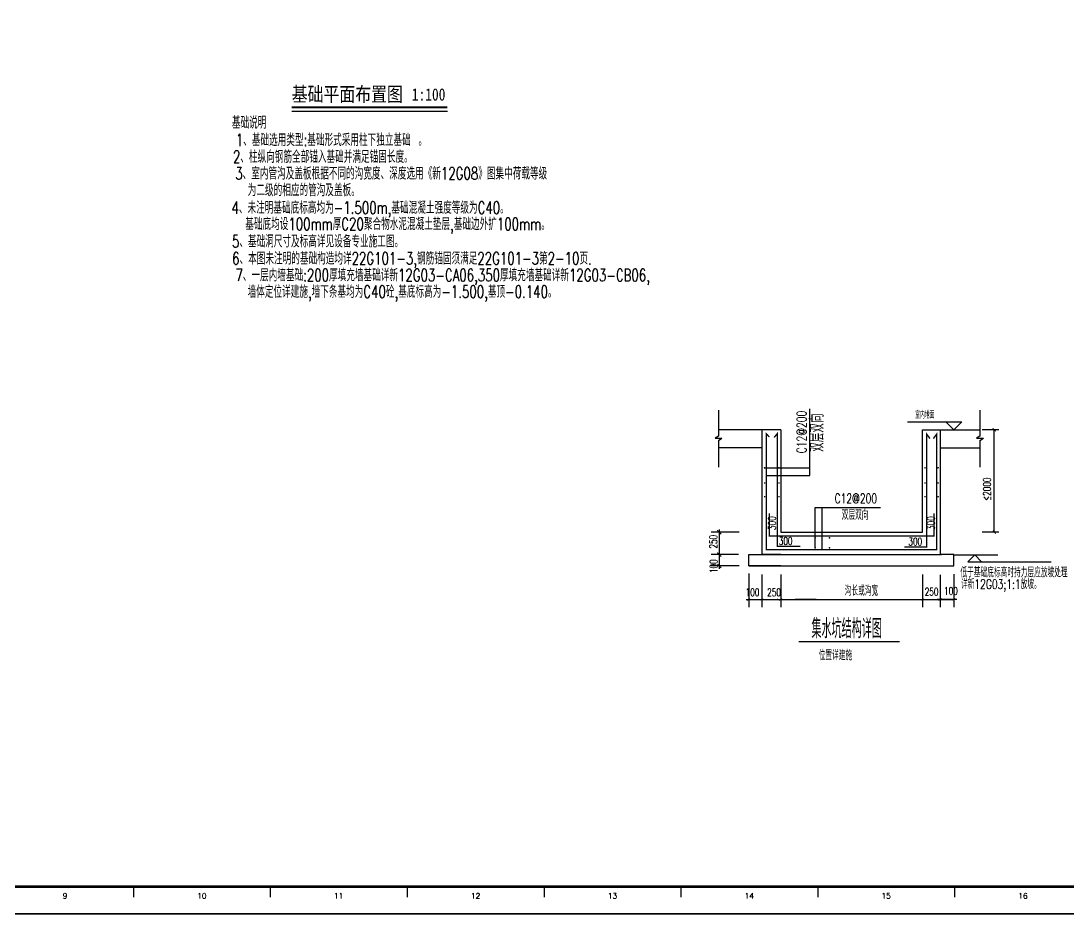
# Model space of a CAD drawing. Header units: inches. Extents: x 18712 to 314639, y 0 to 420500.
# Drawn here: x 62101 to 100359, y 252002 to 284936 of the extents above; entities that cross this region are included whole.
import ezdxf
from ezdxf.enums import TextEntityAlignment as Align

# ---------------------------------------------------------------- set-up
doc = ezdxf.new("R2010")
doc.units = ezdxf.units.IN
doc.header["$LTSCALE"] = 1000
doc.header["$MEASUREMENT"] = 0
doc.layers.get('0').update_dxf_attribs({"true_color": 0xffffff})
for name, color, linetype, true_color in [('DIM_SYMB', 3, 'Continuous', 0x00ff00), ('PUB_TEXT', 7, 'Continuous', 0xffffff), ('TEXT', 7, 'Continuous', 0xffffff), ('THIN', 7, 'Continuous', 0xffffff), ('TK', 7, 'Continuous', 0xffffff), ('ZG-图框层', 4, 'Continuous', 0x00ffff), ('梁__实线', 4, 'Continuous', 0x00ffff)]:
    doc.layers.add(name, color=color, linetype=linetype, true_color=true_color)
doc.styles.add('-宋体', font='simsun.ttc', dxfattribs={"height": 0.2, "bigfont": 'gbcbig.shx'})
doc.styles.add('ISOCP', font='txt.shx', dxfattribs={"height": 0.2, "bigfont": 'gbcbig.shx'})
doc.styles.add('TSSD_Rein', font='txt.shx', dxfattribs={"height": 0.2, "bigfont": 'gbcbig.shx'})

# ---------------------------------------------------------------- blocks, each defined once
blk = doc.blocks.new('_ArchTick##')
at = {"color": 0, "linetype": 'ByBlock', "lineweight": -3, "const_width": 0.4}
blk.add_lwpolyline([(-0.71, -0.71), (0.71, 0.71)], dxfattribs=at)

msp = doc.modelspace()

# ---------------------------------------------------------------- linework, layer by layer
at = {"lineweight": -3}
for p, q in [((87581.3, 270712.3), (87581.3, 269766.3)), ((90918.7, 268328.9), (90918.7, 270759.1)), ((97137.7, 270712.3), (97137.7, 269766.3)), ((94497.6, 270284.1), (96478.7, 270284.1)), ((96190, 269995.6), (95911.2, 270274.1)), ((96478.7, 270284.1), (96190, 269995.6)), ((87581.3, 269766.3), (87461.8, 269684.2)), ((89859.8, 269993.3), (87581.3, 269993.3)), ((89171.2, 269993.3), (89171.2, 265434.9)), ((89859.8, 269993.3), (89859.8, 266251.4)), ((95043.8, 266251.4), (95043.8, 269993.3)), ((95043.8, 269993.3), (97137.7, 269993.3)), ((95702.5, 265434.9), (95702.5, 269993.3)), ((97137.7, 269766.3), (97018.2, 269684.2)), ((87461.8, 269684.2), (87708.3, 269684.2)), ((87581.3, 269596.6), (87708.3, 269684.2)), ((87581.3, 269596.6), (87581.3, 268628)), ((97018.2, 269684.2), (97264.7, 269684.2)), ((97137.7, 269596.6), (97264.7, 269684.2)), ((97137.7, 269596.6), (97137.7, 268628)), ((89171.2, 269335.2), (87581.3, 269335.2)), ((95702.5, 269335.2), (97137.7, 269335.2)), ((91120.5, 267158.9), (93502.6, 267158.9)), ((89859.8, 266251.4), (95043.8, 266251.4)), ((88693.6, 265434.9), (95043.8, 265434.9)), ((88693.6, 265016.2), (88693.6, 265434.9)), ((89859.8, 265434.9), (89172.6, 265434.9)), ((89859.8, 265434.9), (89631.6, 265434.9)), ((90777.6, 265434.1), (91256.7, 265434.9)), ((95043.8, 265434.9), (95680.9, 265434.9)), ((95043.8, 265434.9), (95731, 265434.9)), ((96189.9, 265434.1), (95680.9, 265434.9)), ((96189.9, 265016.2), (96189.9, 265434.1)), ((88693.6, 265016.2), (95043.8, 265016.2)), ((89859.8, 265016.2), (88693.6, 265016.2)), ((89859.8, 265016.2), (89631.6, 265016.2)), ((95043.8, 265016.2), (96189.9, 265016.2))]:
    msp.add_line(p, q, dxfattribs=at)
at = {"color": 0, "linetype": 'ByBlock', "lineweight": -3}
for p, q in [((87615.2, 266351.4), (87615.2, 265334.9)), ((88345.8, 266251.4), (87322.3, 266251.4)), ((87615.2, 265534.1), (87615.2, 264916.2)), ((88322.1, 265434.9), (87322.3, 265434.9)), ((88345.8, 265016.2), (87322.3, 265016.2)), ((88693.6, 264739), (88693.6, 263514.7)), ((89172.6, 264707.3), (89172.6, 263514.7)), ((89172.6, 264476.2), (89172.6, 263514.7)), ((89859.8, 264699.9), (89859.8, 263514.7)), ((89859.8, 264476.2), (89859.8, 263514.7)), ((95043.8, 264709.3), (95043.8, 263514.7)), ((95043.8, 264709.3), (95043.8, 263514.7)), ((95680.9, 264693.2), (95680.9, 263514.7)), ((95680.9, 264530), (95680.9, 263514.7)), ((96189.9, 264711.1), (96189.9, 263514.7)), ((88593.6, 263794.1), (89272.6, 263794.1)), ((88693.6, 263794.1), (96189.9, 263794.1)), ((89072.6, 263794.1), (89959.8, 263794.1)), ((89759.8, 263794.1), (89731.6, 263794.1)), ((91156.7, 263794.1), (90390.3, 263794.1)), ((94943.8, 263794.1), (95780.9, 263794.1)), ((96289.9, 263794.1), (95580.9, 263794.1))]:
    msp.add_line(p, q, dxfattribs=at)
at = {"lineweight": -3, "const_width": 50}
for points in [[(89447.9, 269725.4), (89331.4, 269848.6), (89331.4, 265611.3), (90216.7, 265611.3)], [(89619.7, 269712.9), (89736.1, 269852.7), (89736.1, 265737.8), (90575.6, 265737.8)], [(89688.2, 265611.3), (95555.2, 265611.3), (95555.2, 269832), (95438.8, 269672.3)], [(94374.2, 265711.5), (95195.7, 265711.5), (95195.7, 269832), (95312.2, 269672.3)], [(89439.9, 266944.1), (89439.9, 266108.7), (95461.9, 266108.7), (95461.9, 266944.1)], [(90513.2, 262245), (94209.2, 262245)]]:
    msp.add_lwpolyline(points, dxfattribs=at)
at = {"color": 1, "lineweight": -3, "true_color": 0xff0000, "const_width": 29.2}
for points in [[(89272.5, 268619.7, 1), (89272.5, 268590.4, 1)], [(89796.4, 268619.7, 1), (89796.4, 268590.4, 1)], [(95133.1, 268619.7, 1), (95133.1, 268590.4, 1)], [(95611.4, 268619.7, 1), (95611.4, 268590.4, 1)], [(89272.5, 268063.5, 1), (89272.5, 268034.3, 1)], [(89796.4, 268063.5, 1), (89796.4, 268034.3, 1)], [(95133.1, 268063.5, 1), (95133.1, 268034.3, 1)], [(95611.4, 268063.5, 1), (95611.4, 268034.3, 1)], [(89272.5, 267562.6, 1), (89272.5, 267533.3, 1)], [(89796.4, 267562.6, 1), (89796.4, 267533.3, 1)], [(95133.1, 267562.6, 1), (95133.1, 267533.3, 1)], [(95611.4, 267562.6, 1), (95611.4, 267533.3, 1)], [(91120.5, 266058.4, 1), (91120.5, 266029.2, 1)], [(91644.3, 266058.4, 1), (91644.3, 266029.2, 1)], [(91120.5, 265693.1, 1), (91120.5, 265663.8, 1)], [(91644.3, 265693.1, 1), (91644.3, 265663.8, 1)]]:
    msp.add_lwpolyline(points, format="xyb", close=True, dxfattribs=at)
at = {"color": 0, "linetype": 'ByBlock', "lineweight": -3, "const_width": 15}
for points in [[(87565.2, 265484.9), (87665.2, 265384.9)], [(88743.8, 263844.1), (88643.8, 263744.1)], [(89222.6, 263844.1), (89122.6, 263744.1)], [(89909.8, 263844.1), (89809.8, 263744.1)], [(89809.8, 263744.1), (89909.8, 263844.1)], [(95093.8, 263844.1), (94993.8, 263744.1)], [(95730.9, 263844.1), (95630.9, 263744.1)], [(95630.9, 263744.1), (95730.9, 263844.1)], [(96139.9, 263744.1), (96239.9, 263844.1)]]:
    msp.add_lwpolyline(points, dxfattribs=at)
at = {"layer": 'DIM_SYMB', "lineweight": -3, "const_width": 70}
msp.add_lwpolyline([(71994.2, 281774.8), (77682.2, 281774.8)], dxfattribs=at)
at = {"layer": 'DIM_SYMB', "lineweight": -3}
msp.add_lwpolyline([(71994.2, 281633.9), (77682.2, 281633.9)], dxfattribs=at)
at = {"layer": 'TEXT', "color": 2, "linetype": 'ByBlock', "lineweight": -3, "true_color": 0xffff00}
msp.add_line((96190.5, 265420.8), (97792.6, 265420.8), dxfattribs=at)
at = {"layer": 'THIN', "lineweight": -3}
for p, q in [((96946.8, 265420.8), (96696.8, 265170.8)), ((96696.8, 265170.8), (99746.6, 265170.8)), ((97196.8, 265170.8), (96946.8, 265420.8))]:
    msp.add_line(p, q, dxfattribs=at)
at = {"layer": 'TK', "lineweight": -3}
for p, q in [((66212.2, 253300), (66212.2, 252908.7)), ((71212.2, 253300), (71212.2, 252908.7)), ((76212.2, 253300), (76212.2, 252908.7)), ((81212.2, 253300), (81212.2, 252908.7)), ((86212.2, 253300), (86212.2, 252908.7)), ((91212.2, 253300), (91212.2, 252908.7)), ((96212.2, 253300), (96212.2, 252908.7))]:
    msp.add_line(p, q, dxfattribs=at)
for points in [[(18712.2, 336400), (18712.2, 252300), (137612.2, 252300), (137612.2, 336400)], [(18712.2, 252300), (18712.2, 168200), (137612.2, 168200), (137612.2, 252300)]]:
    msp.add_lwpolyline(points, close=True, dxfattribs=at)
at = {"layer": 'TK', "lineweight": -3, "const_width": 100}
msp.add_lwpolyline([(21212.2, 335400), (21212.2, 253300), (136612.2, 253300), (136612.2, 335400)], close=True, dxfattribs=at)
at = {"layer": 'ZG-图框层', "lineweight": -3}
for points in [[(18712.2, 252300), (137612.2, 252300), (137612.2, 336400), (18712.2, 336400)], [(18712.2, 168200), (137612.2, 168200), (137612.2, 252300), (18712.2, 252300)]]:
    msp.add_lwpolyline(points, close=True, dxfattribs=at)
at = {"layer": 'ZG-图框层', "lineweight": -3, "const_width": 100}
msp.add_lwpolyline([(21212.2, 253300), (136612.2, 253300), (136612.2, 335400), (21212.2, 335400)], close=True, dxfattribs=at)
at = {"layer": '梁__实线', "color": 2, "linetype": 'Continuous', "lineweight": -3, "true_color": 0xffff00}
for p, q in [((97833.1, 269993.3), (97218.3, 269993.3)), ((97663.7, 266251.4), (97663.7, 269993.3)), ((89257.9, 268605), (90918.7, 268605)), ((89331.4, 268328.9), (90918.7, 268328.9)), ((91120.5, 265693.1), (91120.5, 267158.9)), ((91377.6, 265611.3), (91377.6, 267158.9)), ((97833.1, 266251.4), (97218.3, 266251.4))]:
    msp.add_line(p, q, dxfattribs=at)

# ---------------------------------------------------------------- block references
at = {"color": 0, "linetype": 'ByBlock', "xscale": 100, "yscale": 100}
for p, rotation in [((87615.2, 266251.4), 90), ((87615.2, 265434.1), 90), ((87615.2, 265016.2), 270)]:
    msp.add_blockref('_ArchTick##', p, dxfattribs=dict(at, rotation=rotation))
at = {"layer": '梁__实线', "color": 2, "linetype": 'Continuous', "true_color": 0xffff00, "xscale": 80, "yscale": 80}
for p, rotation in [((97663.7, 269993.3), 90), ((97663.7, 266251.4), 270)]:
    msp.add_blockref('_ArchTick##', p, dxfattribs=dict(at, rotation=rotation))

# ---------------------------------------------------------------- texts
at = {"color": 0, "style": 'TSSD_Rein', "width": 0.7}
msp.add_text('室内地面', height=250, dxfattribs=at).set_placement((94774.1, 270405.5))
at = {"color": 0, "linetype": 'ByBlock', "style": 'TSSD_Rein', "width": 0.7}
msp.add_text('双层双向', height=500, rotation=90, dxfattribs=at).set_placement((91432.6, 269187.7))
at = {"style": 'TSSD_Rein', "width": 0.7}
for s, p in [('≤2000', (97535.8, 267394.4)), ('300', (89679.4, 266328.8)), ('300', (95494.8, 266328.8)), ('250', (87535.9, 265651.3)), ('100', (87545.8, 264753.5))]:
    msp.add_text(s, height=280, rotation=90, dxfattribs=at).set_placement(p)
for s, height, p in [('300', 280, (89788.4, 265789.2)), ('300', 280, (94525.7, 265767.6)), ('100', 280, (88575.6, 263913.2)), ('250', 280, (89365.8, 263913.7)), ('沟长或沟宽', 350, (92198.3, 263928.9)), ('250', 280, (95121.2, 263933.7)), ('100', 280, (95829.6, 263963.2)), ('位置详建施', 350, (91246.9, 261573.9))]:
    msp.add_text(s, height=height, dxfattribs=at).set_placement(p)
at = {"color": 1, "true_color": 0xff0000, "style": 'TSSD_Rein', "width": 0.7}
msp.add_text('集水坑结构详图', height=700, dxfattribs=at).set_placement((90983.2, 262376.6))
at = {"layer": 'PUB_TEXT'}
for s, height, style, width, p in [('基础平面布置图', 531.65, '-宋体', 0.8, (71994.2, 281994.5)), ('1:100', 450, '-宋体', 0.8, (76384.1, 282024.6)), ('低于基础底标高时持力层应放坡处理', 350, 'TSSD_Rein', 0.7, (96425.2, 264601.8)), ('详新12G03;1:1放坡。', 350, 'TSSD_Rein', 0.7, (96445.3, 264175.4))]:
    msp.add_text(s, height=height, dxfattribs=dict(at, style=style, width=width)).set_placement(p)
at = {"layer": 'TEXT', "color": 0, "style": 'TSSD_Rein', "width": 0.7}
for s, height, p in [('基础说明', 450, (69808.1, 280996.8)), (' 1、基础选用类型:基础形式采用柱下独立基础 。', 450, (69671, 280363.7)), ('2、柱纵向钢筋全部锚入基础并满足锚固长度。', 450, (69845.4, 279747.7)), ('为二级的相应的管沟及盖板。', 450, (70387.1, 278529.4)), ('4、未注明基础底标高均为-1.500m,基础混凝土强度等级为C40。', 450, (69794.8, 277886.8)), ('基础底均设100mm厚C20聚合物水泥混凝土垫层,基础边外扩100mm。', 450, (70296.8, 277291.7)), ('6、本图未注明的基础构造均详22G101-3,钢筋锚固须满足22G101-3第2-10页.', 450, (69816.9, 276031.8)), (' 7、一层内墙基础:200厚填充墙基础详新12G03-CA06,350厚填充墙基础详新12G03-CB06,', 450, (69656.9, 275420.8)), ('墙体定位详建施,墙下条基均为C40砼,基底标高为-1.500,基顶-0.140。', 450, (70380.9, 274814.8)), ('C12@200', 350, (91827.9, 267309.3)), ('双层双向', 350, (92088.6, 266703.9))]:
    msp.add_text(s, height=height, dxfattribs=at).set_placement(p)
at = {"layer": 'TEXT', "color": 7, "true_color": 0xffffff, "style": 'TSSD_Rein', "width": 0.7}
for s, p in [(' 3、室内管沟及盖板根据不同的沟宽度、深度选用《新12G08》图集中荷载等级', (69649.3, 279138.4)), ('5、基础洞尺寸及标高详见设备专业施工图。', (69809.3, 276657.1))]:
    msp.add_text(s, height=450, dxfattribs=at).set_placement(p)
at = {"layer": 'TEXT', "color": 0, "style": 'TSSD_Rein', "width": 0.7}
msp.add_text('C12@200', height=350, rotation=90, dxfattribs=at).set_placement((90798.7, 269134.8))
at = {"layer": 'TK', "style": 'ISOCP'}
for s, p in [('9', (63712.2, 252958.7)), ('10', (68712.2, 252958.7)), ('11', (73712.2, 252958.7)), ('12', (78712.2, 252958.7)), ('13', (83712.2, 252958.7)), ('14', (88712.2, 252958.7)), ('15', (93712.2, 252958.7)), ('16', (98712.2, 252958.7))]:
    msp.add_text(s, height=200, dxfattribs=at).set_placement(p, align=Align.MIDDLE_CENTER)

doc.saveas('drawing.dxf')
